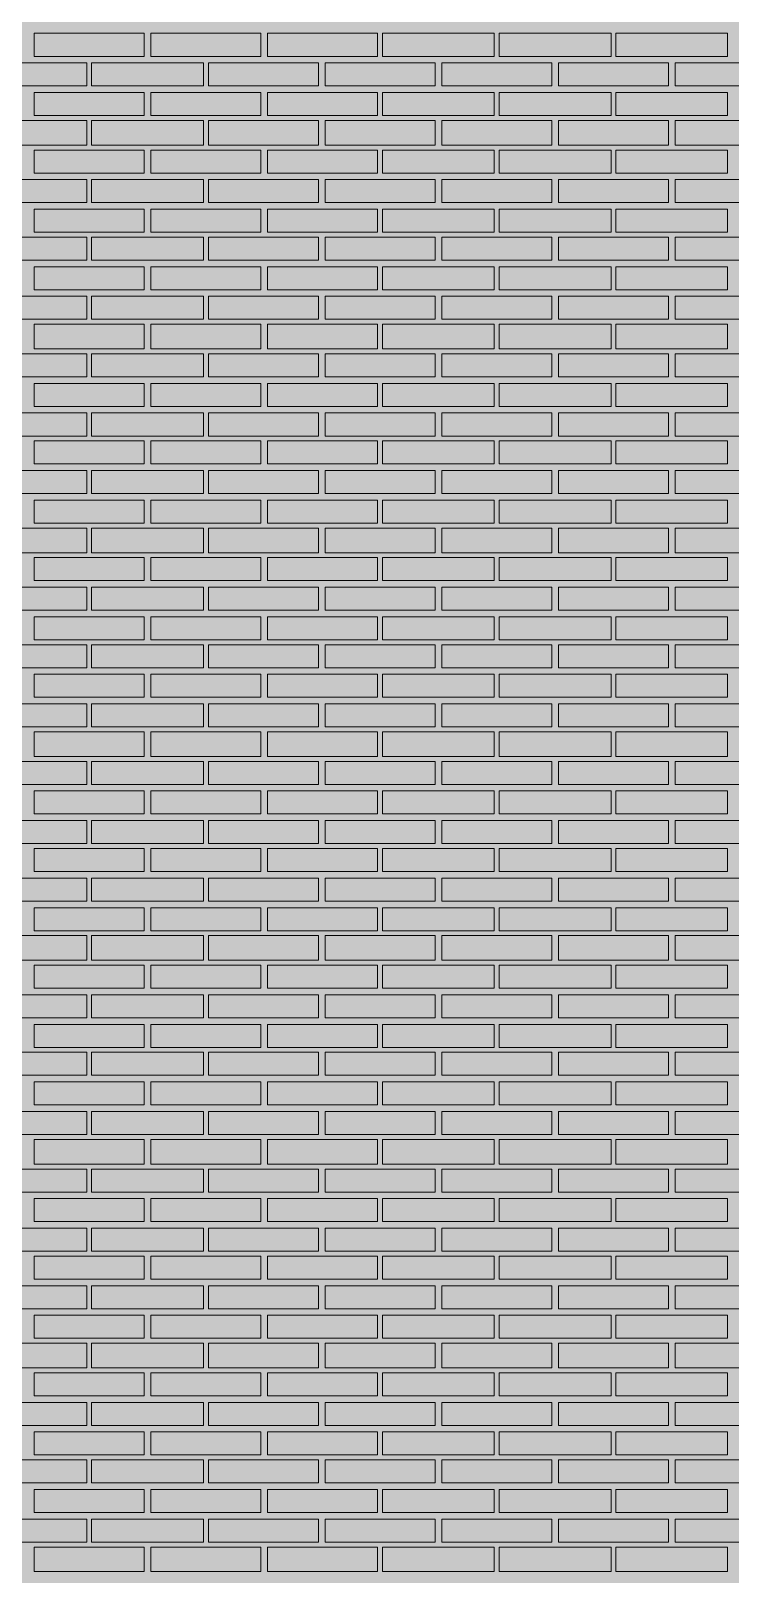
# Model space of a CAD drawing. Header units: millimetres. Extents: x -28928 to 100580, y -22867 to 36490.
# Drawn here: x 64805 to 66605, y 20492 to 24464 of the extents above; entities that cross this region are included whole.
import ezdxf

# ---------------------------------------------------------------- set-up
doc = ezdxf.new("R2010")
doc.units = ezdxf.units.MM
doc.layers.add('PDF _Геометрия', color=7, linetype='Continuous', true_color=0x8f8e8d)
doc.layers.add('PDF _Сплошная заливка', color=7, linetype='Continuous', true_color=0xffffff)

msp = doc.modelspace()

# ---------------------------------------------------------------- hatches: boundary and pattern name
at = {"layer": 'PDF _Сплошная заливка', "true_color": 0xdcd6cf, "transparency": 33554559}
msp.add_hatch(color=254, dxfattribs=at).paths.add_polyline_path([(64868.4, 16343.4), (64868.4, 19592.6), (66268.7, 19592.6), (66268.7, 16343.4), (82239.9, 16343.4), (82239.9, 30089.1), (52662.6, 30089.1), (52662.6, 16343.4), (62173.4, 16343.4), (62173.4, 19592.6), (64271.8, 19592.6), (64271.8, 16343.4)])

# ---------------------------------------------------------------- linework, layer by layer
at = {"layer": 'PDF _Геометрия', "lineweight": 9}
for points in [[(65096.8, 24398.7), (64957.2, 24398.7), (64813.4, 24398.7), (64813.4, 24458), (64957.2, 24458), (65096.8, 24458)], [(65397.2, 24398.7), (65253.4, 24398.7), (65113.7, 24398.7), (65113.7, 24458), (65253.4, 24458), (65397.2, 24458)], [(65697.6, 24398.7), (65553.7, 24398.7), (65414.1, 24398.7), (65414.1, 24458), (65553.7, 24458), (65697.6, 24458)], [(65998, 24398.7), (65854.1, 24398.7), (65710.3, 24398.7), (65710.3, 24458), (65854.1, 24458), (65998, 24458)], [(66298.4, 24398.7), (66154.5, 24398.7), (66010.7, 24398.7), (66010.7, 24458), (66154.5, 24458), (66298.4, 24458)], [(66598.7, 24398.7), (66454.9, 24398.7), (66311.1, 24398.7), (66311.1, 24458), (66454.9, 24458), (66598.7, 24458)], [(64948.7, 24381.8), (64948.7, 24322.6), (64661.1, 24322.6), (64661.1, 24381.8)], [(65249.1, 24381.8), (65249.1, 24322.6), (64961.4, 24322.6), (64961.4, 24381.8)], [(65545.3, 24381.8), (65545.3, 24322.6), (65261.8, 24322.6), (65261.8, 24381.8)], [(65845.7, 24381.8), (65845.7, 24322.6), (65562.2, 24322.6), (65562.2, 24381.8)], [(66146.1, 24381.8), (66146.1, 24322.6), (65862.6, 24322.6), (65862.6, 24381.8)], [(66446.4, 24381.8), (66446.4, 24322.6), (66163, 24322.6), (66163, 24381.8)], [(66746.8, 24381.8), (66746.8, 24322.6), (66463.4, 24322.6), (66463.4, 24381.8)], [(65096.8, 24246.4), (64957.2, 24246.4), (64813.4, 24246.4), (64813.4, 24305.7), (64957.2, 24305.7), (65096.8, 24305.7)], [(65397.2, 24246.4), (65253.4, 24246.4), (65113.7, 24246.4), (65113.7, 24305.7), (65253.4, 24305.7), (65397.2, 24305.7)], [(65697.6, 24246.4), (65553.7, 24246.4), (65414.1, 24246.4), (65414.1, 24305.7), (65553.7, 24305.7), (65697.6, 24305.7)], [(65998, 24246.4), (65854.1, 24246.4), (65710.3, 24246.4), (65710.3, 24305.7), (65854.1, 24305.7), (65998, 24305.7)], [(66298.4, 24246.4), (66154.5, 24246.4), (66010.7, 24246.4), (66010.7, 24305.7), (66154.5, 24305.7), (66298.4, 24305.7)], [(66598.7, 24246.4), (66454.9, 24246.4), (66311.1, 24246.4), (66311.1, 24305.7), (66454.9, 24305.7), (66598.7, 24305.7)], [(64948.7, 24233.7), (64948.7, 24170.3), (64661.1, 24170.3), (64661.1, 24233.7)], [(65249.1, 24233.7), (65249.1, 24170.3), (64961.4, 24170.3), (64961.4, 24233.7)], [(65545.3, 24233.7), (65545.3, 24170.3), (65261.8, 24170.3), (65261.8, 24233.7)], [(65845.7, 24233.7), (65845.7, 24170.3), (65562.2, 24170.3), (65562.2, 24233.7)], [(66146.1, 24233.7), (66146.1, 24170.3), (65862.6, 24170.3), (65862.6, 24233.7)], [(66446.4, 24233.7), (66446.4, 24170.3), (66163, 24170.3), (66163, 24233.7)], [(66746.8, 24233.7), (66746.8, 24170.3), (66463.4, 24170.3), (66463.4, 24233.7)], [(65096.8, 24098.4), (64957.2, 24098.4), (64813.4, 24098.4), (64813.4, 24157.6), (64957.2, 24157.6), (65096.8, 24157.6)], [(65397.2, 24098.4), (65253.4, 24098.4), (65113.7, 24098.4), (65113.7, 24157.6), (65253.4, 24157.6), (65397.2, 24157.6)], [(65697.6, 24098.4), (65553.7, 24098.4), (65414.1, 24098.4), (65414.1, 24157.6), (65553.7, 24157.6), (65697.6, 24157.6)], [(65998, 24098.4), (65854.1, 24098.4), (65710.3, 24098.4), (65710.3, 24157.6), (65854.1, 24157.6), (65998, 24157.6)], [(66298.4, 24098.4), (66154.5, 24098.4), (66010.7, 24098.4), (66010.7, 24157.6), (66154.5, 24157.6), (66298.4, 24157.6)], [(66598.7, 24098.4), (66454.9, 24098.4), (66311.1, 24098.4), (66311.1, 24157.6), (66454.9, 24157.6), (66598.7, 24157.6)], [(64948.7, 24081.4), (64948.7, 24022.2), (64661.1, 24022.2), (64661.1, 24081.4)], [(65249.1, 24081.4), (65249.1, 24022.2), (64961.4, 24022.2), (64961.4, 24081.4)], [(65545.3, 24081.4), (65545.3, 24022.2), (65261.8, 24022.2), (65261.8, 24081.4)], [(65845.7, 24081.4), (65845.7, 24022.2), (65562.2, 24022.2), (65562.2, 24081.4)], [(66146.1, 24081.4), (66146.1, 24022.2), (65862.6, 24022.2), (65862.6, 24081.4)], [(66446.4, 24081.4), (66446.4, 24022.2), (66163, 24022.2), (66163, 24081.4)], [(66746.8, 24081.4), (66746.8, 24022.2), (66463.4, 24022.2), (66463.4, 24081.4)], [(65096.8, 23946), (64957.2, 23946), (64813.4, 23946), (64813.4, 24005.3), (64957.2, 24005.3), (65096.8, 24005.3)], [(65397.2, 23946), (65253.4, 23946), (65113.7, 23946), (65113.7, 24005.3), (65253.4, 24005.3), (65397.2, 24005.3)], [(65697.6, 23946), (65553.7, 23946), (65414.1, 23946), (65414.1, 24005.3), (65553.7, 24005.3), (65697.6, 24005.3)], [(65998, 23946), (65854.1, 23946), (65710.3, 23946), (65710.3, 24005.3), (65854.1, 24005.3), (65998, 24005.3)], [(66298.4, 23946), (66154.5, 23946), (66010.7, 23946), (66010.7, 24005.3), (66154.5, 24005.3), (66298.4, 24005.3)], [(66598.7, 23946), (66454.9, 23946), (66311.1, 23946), (66311.1, 24005.3), (66454.9, 24005.3), (66598.7, 24005.3)], [(64948.7, 23933.4), (64948.7, 23874.1), (64661.1, 23874.1), (64661.1, 23933.4)], [(65249.1, 23933.4), (65249.1, 23874.1), (64961.4, 23874.1), (64961.4, 23933.4)], [(65545.3, 23933.4), (65545.3, 23874.1), (65261.8, 23874.1), (65261.8, 23933.4)], [(65845.7, 23933.4), (65845.7, 23874.1), (65562.2, 23874.1), (65562.2, 23933.4)], [(66146.1, 23933.4), (66146.1, 23874.1), (65862.6, 23874.1), (65862.6, 23933.4)], [(66446.4, 23933.4), (66446.4, 23874.1), (66163, 23874.1), (66163, 23933.4)], [(66746.8, 23933.4), (66746.8, 23874.1), (66463.4, 23874.1), (66463.4, 23933.4)], [(65096.8, 23798), (64957.2, 23798), (64813.4, 23798), (64813.4, 23857.2), (64957.2, 23857.2), (65096.8, 23857.2)], [(65397.2, 23798), (65253.4, 23798), (65113.7, 23798), (65113.7, 23857.2), (65253.4, 23857.2), (65397.2, 23857.2)], [(65697.6, 23798), (65553.7, 23798), (65414.1, 23798), (65414.1, 23857.2), (65553.7, 23857.2), (65697.6, 23857.2)], [(65998, 23798), (65854.1, 23798), (65710.3, 23798), (65710.3, 23857.2), (65854.1, 23857.2), (65998, 23857.2)], [(66298.4, 23798), (66154.5, 23798), (66010.7, 23798), (66010.7, 23857.2), (66154.5, 23857.2), (66298.4, 23857.2)], [(66598.7, 23798), (66454.9, 23798), (66311.1, 23798), (66311.1, 23857.2), (66454.9, 23857.2), (66598.7, 23857.2)], [(64948.7, 23781), (64948.7, 23721.8), (64661.1, 23721.8), (64661.1, 23781)], [(65249.1, 23781), (65249.1, 23721.8), (64961.4, 23721.8), (64961.4, 23781)], [(65545.3, 23781), (65545.3, 23721.8), (65261.8, 23721.8), (65261.8, 23781)], [(65845.7, 23781), (65845.7, 23721.8), (65562.2, 23721.8), (65562.2, 23781)], [(66146.1, 23781), (66146.1, 23721.8), (65862.6, 23721.8), (65862.6, 23781)], [(66446.4, 23781), (66446.4, 23721.8), (66163, 23721.8), (66163, 23781)], [(66746.8, 23781), (66746.8, 23721.8), (66463.4, 23721.8), (66463.4, 23781)], [(65096.8, 23645.7), (64957.2, 23645.7), (64813.4, 23645.7), (64813.4, 23709.1), (64957.2, 23709.1), (65096.8, 23709.1)], [(65397.2, 23645.7), (65253.4, 23645.7), (65113.7, 23645.7), (65113.7, 23709.1), (65253.4, 23709.1), (65397.2, 23709.1)], [(65697.6, 23645.7), (65553.7, 23645.7), (65414.1, 23645.7), (65414.1, 23709.1), (65553.7, 23709.1), (65697.6, 23709.1)], [(65998, 23645.7), (65854.1, 23645.7), (65710.3, 23645.7), (65710.3, 23709.1), (65854.1, 23709.1), (65998, 23709.1)], [(66298.4, 23645.7), (66154.5, 23645.7), (66010.7, 23645.7), (66010.7, 23709.1), (66154.5, 23709.1), (66298.4, 23709.1)], [(66598.7, 23645.7), (66454.9, 23645.7), (66311.1, 23645.7), (66311.1, 23709.1), (66454.9, 23709.1), (66598.7, 23709.1)], [(64948.7, 23633), (64948.7, 23573.7), (64661.1, 23573.7), (64661.1, 23633)], [(65249.1, 23633), (65249.1, 23573.7), (64961.4, 23573.7), (64961.4, 23633)], [(65545.3, 23633), (65545.3, 23573.7), (65261.8, 23573.7), (65261.8, 23633)], [(65845.7, 23633), (65845.7, 23573.7), (65562.2, 23573.7), (65562.2, 23633)], [(66146.1, 23633), (66146.1, 23573.7), (65862.6, 23573.7), (65862.6, 23633)], [(66446.4, 23633), (66446.4, 23573.7), (66163, 23573.7), (66163, 23633)], [(66746.8, 23633), (66746.8, 23573.7), (66463.4, 23573.7), (66463.4, 23633)], [(65096.8, 23497.6), (64957.2, 23497.6), (64813.4, 23497.6), (64813.4, 23556.8), (64957.2, 23556.8), (65096.8, 23556.8)], [(65397.2, 23497.6), (65253.4, 23497.6), (65113.7, 23497.6), (65113.7, 23556.8), (65253.4, 23556.8), (65397.2, 23556.8)], [(65697.6, 23497.6), (65553.7, 23497.6), (65414.1, 23497.6), (65414.1, 23556.8), (65553.7, 23556.8), (65697.6, 23556.8)], [(65998, 23497.6), (65854.1, 23497.6), (65710.3, 23497.6), (65710.3, 23556.8), (65854.1, 23556.8), (65998, 23556.8)], [(66298.4, 23497.6), (66154.5, 23497.6), (66010.7, 23497.6), (66010.7, 23556.8), (66154.5, 23556.8), (66298.4, 23556.8)], [(66598.7, 23497.6), (66454.9, 23497.6), (66311.1, 23497.6), (66311.1, 23556.8), (66454.9, 23556.8), (66598.7, 23556.8)], [(64948.7, 23480.7), (64948.7, 23421.4), (64661.1, 23421.4), (64661.1, 23480.7)], [(65249.1, 23480.7), (65249.1, 23421.4), (64961.4, 23421.4), (64961.4, 23480.7)], [(65545.3, 23480.7), (65545.3, 23421.4), (65261.8, 23421.4), (65261.8, 23480.7)], [(65845.7, 23480.7), (65845.7, 23421.4), (65562.2, 23421.4), (65562.2, 23480.7)], [(66146.1, 23480.7), (66146.1, 23421.4), (65862.6, 23421.4), (65862.6, 23480.7)], [(66446.4, 23480.7), (66446.4, 23421.4), (66163, 23421.4), (66163, 23480.7)], [(66746.8, 23480.7), (66746.8, 23421.4), (66463.4, 23421.4), (66463.4, 23480.7)], [(65096.8, 23349.5), (64957.2, 23349.5), (64813.4, 23349.5), (64813.4, 23408.7), (64957.2, 23408.7), (65096.8, 23408.7)], [(65397.2, 23349.5), (65253.4, 23349.5), (65113.7, 23349.5), (65113.7, 23408.7), (65253.4, 23408.7), (65397.2, 23408.7)], [(65697.6, 23349.5), (65553.7, 23349.5), (65414.1, 23349.5), (65414.1, 23408.7), (65553.7, 23408.7), (65697.6, 23408.7)], [(65998, 23349.5), (65854.1, 23349.5), (65710.3, 23349.5), (65710.3, 23408.7), (65854.1, 23408.7), (65998, 23408.7)], [(66298.4, 23349.5), (66154.5, 23349.5), (66010.7, 23349.5), (66010.7, 23408.7), (66154.5, 23408.7), (66298.4, 23408.7)], [(66598.7, 23349.5), (66454.9, 23349.5), (66311.1, 23349.5), (66311.1, 23408.7), (66454.9, 23408.7), (66598.7, 23408.7)], [(64948.7, 23332.6), (64948.7, 23273.4), (64661.1, 23273.4), (64661.1, 23332.6)], [(65249.1, 23332.6), (65249.1, 23273.4), (64961.4, 23273.4), (64961.4, 23332.6)], [(65545.3, 23332.6), (65545.3, 23273.4), (65261.8, 23273.4), (65261.8, 23332.6)], [(65845.7, 23332.6), (65845.7, 23273.4), (65562.2, 23273.4), (65562.2, 23332.6)], [(66146.1, 23332.6), (66146.1, 23273.4), (65862.6, 23273.4), (65862.6, 23332.6)], [(66446.4, 23332.6), (66446.4, 23273.4), (66163, 23273.4), (66163, 23332.6)], [(66746.8, 23332.6), (66746.8, 23273.4), (66463.4, 23273.4), (66463.4, 23332.6)], [(65096.8, 23197.2), (64957.2, 23197.2), (64813.4, 23197.2), (64813.4, 23256.4), (64957.2, 23256.4), (65096.8, 23256.4)], [(65397.2, 23197.2), (65253.4, 23197.2), (65113.7, 23197.2), (65113.7, 23256.4), (65253.4, 23256.4), (65397.2, 23256.4)], [(65697.6, 23197.2), (65553.7, 23197.2), (65414.1, 23197.2), (65414.1, 23256.4), (65553.7, 23256.4), (65697.6, 23256.4)], [(65998, 23197.2), (65854.1, 23197.2), (65710.3, 23197.2), (65710.3, 23256.4), (65854.1, 23256.4), (65998, 23256.4)], [(66298.4, 23197.2), (66154.5, 23197.2), (66010.7, 23197.2), (66010.7, 23256.4), (66154.5, 23256.4), (66298.4, 23256.4)], [(66598.7, 23197.2), (66454.9, 23197.2), (66311.1, 23197.2), (66311.1, 23256.4), (66454.9, 23256.4), (66598.7, 23256.4)], [(64948.7, 23184.5), (64948.7, 23121), (64661.1, 23121), (64661.1, 23184.5)], [(65249.1, 23184.5), (65249.1, 23121), (64961.4, 23121), (64961.4, 23184.5)], [(65545.3, 23184.5), (65545.3, 23121), (65261.8, 23121), (65261.8, 23184.5)], [(65845.7, 23184.5), (65845.7, 23121), (65562.2, 23121), (65562.2, 23184.5)], [(66146.1, 23184.5), (66146.1, 23121), (65862.6, 23121), (65862.6, 23184.5)], [(66446.4, 23184.5), (66446.4, 23121), (66163, 23121), (66163, 23184.5)], [(66746.8, 23184.5), (66746.8, 23121), (66463.4, 23121), (66463.4, 23184.5)], [(65096.8, 23049.1), (64957.2, 23049.1), (64813.4, 23049.1), (64813.4, 23108.4), (64957.2, 23108.4), (65096.8, 23108.4)], [(65397.2, 23049.1), (65253.4, 23049.1), (65113.7, 23049.1), (65113.7, 23108.4), (65253.4, 23108.4), (65397.2, 23108.4)], [(65697.6, 23049.1), (65553.7, 23049.1), (65414.1, 23049.1), (65414.1, 23108.4), (65553.7, 23108.4), (65697.6, 23108.4)], [(65998, 23049.1), (65854.1, 23049.1), (65710.3, 23049.1), (65710.3, 23108.4), (65854.1, 23108.4), (65998, 23108.4)], [(66298.4, 23049.1), (66154.5, 23049.1), (66010.7, 23049.1), (66010.7, 23108.4), (66154.5, 23108.4), (66298.4, 23108.4)], [(66598.7, 23049.1), (66454.9, 23049.1), (66311.1, 23049.1), (66311.1, 23108.4), (66454.9, 23108.4), (66598.7, 23108.4)], [(64948.7, 23032.2), (64948.7, 22973), (64661.1, 22973), (64661.1, 23032.2)], [(65249.1, 23032.2), (65249.1, 22973), (64961.4, 22973), (64961.4, 23032.2)], [(65545.3, 23032.2), (65545.3, 22973), (65261.8, 22973), (65261.8, 23032.2)], [(65845.7, 23032.2), (65845.7, 22973), (65562.2, 22973), (65562.2, 23032.2)], [(66146.1, 23032.2), (66146.1, 22973), (65862.6, 22973), (65862.6, 23032.2)], [(66446.4, 23032.2), (66446.4, 22973), (66163, 22973), (66163, 23032.2)], [(66746.8, 23032.2), (66746.8, 22973), (66463.4, 22973), (66463.4, 23032.2)], [(65096.8, 22896.8), (64957.2, 22896.8), (64813.4, 22896.8), (64813.4, 22956), (64957.2, 22956), (65096.8, 22956)], [(65397.2, 22896.8), (65253.4, 22896.8), (65113.7, 22896.8), (65113.7, 22956), (65253.4, 22956), (65397.2, 22956)], [(65697.6, 22896.8), (65553.7, 22896.8), (65414.1, 22896.8), (65414.1, 22956), (65553.7, 22956), (65697.6, 22956)], [(65998, 22896.8), (65854.1, 22896.8), (65710.3, 22896.8), (65710.3, 22956), (65854.1, 22956), (65998, 22956)], [(66298.4, 22896.8), (66154.5, 22896.8), (66010.7, 22896.8), (66010.7, 22956), (66154.5, 22956), (66298.4, 22956)], [(66598.7, 22896.8), (66454.9, 22896.8), (66311.1, 22896.8), (66311.1, 22956), (66454.9, 22956), (66598.7, 22956)], [(64948.7, 22884.1), (64948.7, 22824.9), (64661.1, 22824.9), (64661.1, 22884.1)], [(65249.1, 22884.1), (65249.1, 22824.9), (64961.4, 22824.9), (64961.4, 22884.1)], [(65545.3, 22884.1), (65545.3, 22824.9), (65261.8, 22824.9), (65261.8, 22884.1)], [(65845.7, 22884.1), (65845.7, 22824.9), (65562.2, 22824.9), (65562.2, 22884.1)], [(66146.1, 22884.1), (66146.1, 22824.9), (65862.6, 22824.9), (65862.6, 22884.1)], [(66446.4, 22884.1), (66446.4, 22824.9), (66163, 22824.9), (66163, 22884.1)], [(66746.8, 22884.1), (66746.8, 22824.9), (66463.4, 22824.9), (66463.4, 22884.1)], [(65096.8, 22748.7), (64957.2, 22748.7), (64813.4, 22748.7), (64813.4, 22808), (64957.2, 22808), (65096.8, 22808)], [(65397.2, 22748.7), (65253.4, 22748.7), (65113.7, 22748.7), (65113.7, 22808), (65253.4, 22808), (65397.2, 22808)], [(65697.6, 22748.7), (65553.7, 22748.7), (65414.1, 22748.7), (65414.1, 22808), (65553.7, 22808), (65697.6, 22808)], [(65998, 22748.7), (65854.1, 22748.7), (65710.3, 22748.7), (65710.3, 22808), (65854.1, 22808), (65998, 22808)], [(66298.4, 22748.7), (66154.5, 22748.7), (66010.7, 22748.7), (66010.7, 22808), (66154.5, 22808), (66298.4, 22808)], [(66598.7, 22748.7), (66454.9, 22748.7), (66311.1, 22748.7), (66311.1, 22808), (66454.9, 22808), (66598.7, 22808)], [(64948.7, 22731.8), (64948.7, 22672.6), (64661.1, 22672.6), (64661.1, 22731.8)], [(65249.1, 22731.8), (65249.1, 22672.6), (64961.4, 22672.6), (64961.4, 22731.8)], [(65545.3, 22731.8), (65545.3, 22672.6), (65261.8, 22672.6), (65261.8, 22731.8)], [(65845.7, 22731.8), (65845.7, 22672.6), (65562.2, 22672.6), (65562.2, 22731.8)], [(66146.1, 22731.8), (66146.1, 22672.6), (65862.6, 22672.6), (65862.6, 22731.8)], [(66446.4, 22731.8), (66446.4, 22672.6), (66163, 22672.6), (66163, 22731.8)], [(66746.8, 22731.8), (66746.8, 22672.6), (66463.4, 22672.6), (66463.4, 22731.8)], [(65096.8, 22596.4), (64957.2, 22596.4), (64813.4, 22596.4), (64813.4, 22659.9), (64957.2, 22659.9), (65096.8, 22659.9)], [(65397.2, 22596.4), (65253.4, 22596.4), (65113.7, 22596.4), (65113.7, 22659.9), (65253.4, 22659.9), (65397.2, 22659.9)], [(65697.6, 22596.4), (65553.7, 22596.4), (65414.1, 22596.4), (65414.1, 22659.9), (65553.7, 22659.9), (65697.6, 22659.9)], [(65998, 22596.4), (65854.1, 22596.4), (65710.3, 22596.4), (65710.3, 22659.9), (65854.1, 22659.9), (65998, 22659.9)], [(66298.4, 22596.4), (66154.5, 22596.4), (66010.7, 22596.4), (66010.7, 22659.9), (66154.5, 22659.9), (66298.4, 22659.9)], [(66598.7, 22596.4), (66454.9, 22596.4), (66311.1, 22596.4), (66311.1, 22659.9), (66454.9, 22659.9), (66598.7, 22659.9)], [(64948.7, 22583.7), (64948.7, 22524.5), (64661.1, 22524.5), (64661.1, 22583.7)], [(65249.1, 22583.7), (65249.1, 22524.5), (64961.4, 22524.5), (64961.4, 22583.7)], [(65545.3, 22583.7), (65545.3, 22524.5), (65261.8, 22524.5), (65261.8, 22583.7)], [(65845.7, 22583.7), (65845.7, 22524.5), (65562.2, 22524.5), (65562.2, 22583.7)], [(66146.1, 22583.7), (66146.1, 22524.5), (65862.6, 22524.5), (65862.6, 22583.7)], [(66446.4, 22583.7), (66446.4, 22524.5), (66163, 22524.5), (66163, 22583.7)], [(66746.8, 22583.7), (66746.8, 22524.5), (66463.4, 22524.5), (66463.4, 22583.7)], [(65096.8, 22448.4), (64957.2, 22448.4), (64813.4, 22448.4), (64813.4, 22507.6), (64957.2, 22507.6), (65096.8, 22507.6)], [(65397.2, 22448.4), (65253.4, 22448.4), (65113.7, 22448.4), (65113.7, 22507.6), (65253.4, 22507.6), (65397.2, 22507.6)], [(65697.6, 22448.4), (65553.7, 22448.4), (65414.1, 22448.4), (65414.1, 22507.6), (65553.7, 22507.6), (65697.6, 22507.6)], [(65998, 22448.4), (65854.1, 22448.4), (65710.3, 22448.4), (65710.3, 22507.6), (65854.1, 22507.6), (65998, 22507.6)], [(66298.4, 22448.4), (66154.5, 22448.4), (66010.7, 22448.4), (66010.7, 22507.6), (66154.5, 22507.6), (66298.4, 22507.6)], [(66598.7, 22448.4), (66454.9, 22448.4), (66311.1, 22448.4), (66311.1, 22507.6), (66454.9, 22507.6), (66598.7, 22507.6)], [(64948.7, 22431.4), (64948.7, 22372.2), (64661.1, 22372.2), (64661.1, 22431.4)], [(65249.1, 22431.4), (65249.1, 22372.2), (64961.4, 22372.2), (64961.4, 22431.4)], [(65545.3, 22431.4), (65545.3, 22372.2), (65261.8, 22372.2), (65261.8, 22431.4)], [(65845.7, 22431.4), (65845.7, 22372.2), (65562.2, 22372.2), (65562.2, 22431.4)], [(66146.1, 22431.4), (66146.1, 22372.2), (65862.6, 22372.2), (65862.6, 22431.4)], [(66446.4, 22431.4), (66446.4, 22372.2), (66163, 22372.2), (66163, 22431.4)], [(66746.8, 22431.4), (66746.8, 22372.2), (66463.4, 22372.2), (66463.4, 22431.4)], [(65096.8, 22300.3), (64957.2, 22300.3), (64813.4, 22300.3), (64813.4, 22359.5), (64957.2, 22359.5), (65096.8, 22359.5)], [(65397.2, 22300.3), (65253.4, 22300.3), (65113.7, 22300.3), (65113.7, 22359.5), (65253.4, 22359.5), (65397.2, 22359.5)], [(65697.6, 22300.3), (65553.7, 22300.3), (65414.1, 22300.3), (65414.1, 22359.5), (65553.7, 22359.5), (65697.6, 22359.5)], [(65998, 22300.3), (65854.1, 22300.3), (65710.3, 22300.3), (65710.3, 22359.5), (65854.1, 22359.5), (65998, 22359.5)], [(66298.4, 22300.3), (66154.5, 22300.3), (66010.7, 22300.3), (66010.7, 22359.5), (66154.5, 22359.5), (66298.4, 22359.5)], [(66598.7, 22300.3), (66454.9, 22300.3), (66311.1, 22300.3), (66311.1, 22359.5), (66454.9, 22359.5), (66598.7, 22359.5)], [(64948.7, 22283.4), (64948.7, 22224.1), (64661.1, 22224.1), (64661.1, 22283.4)], [(65249.1, 22283.4), (65249.1, 22224.1), (64961.4, 22224.1), (64961.4, 22283.4)], [(65545.3, 22283.4), (65545.3, 22224.1), (65261.8, 22224.1), (65261.8, 22283.4)], [(65845.7, 22283.4), (65845.7, 22224.1), (65562.2, 22224.1), (65562.2, 22283.4)], [(66146.1, 22283.4), (66146.1, 22224.1), (65862.6, 22224.1), (65862.6, 22283.4)], [(66446.4, 22283.4), (66446.4, 22224.1), (66163, 22224.1), (66163, 22283.4)], [(66746.8, 22283.4), (66746.8, 22224.1), (66463.4, 22224.1), (66463.4, 22283.4)], [(65096.8, 22148), (64957.2, 22148), (64813.4, 22148), (64813.4, 22207.2), (64957.2, 22207.2), (65096.8, 22207.2)], [(65397.2, 22148), (65253.4, 22148), (65113.7, 22148), (65113.7, 22207.2), (65253.4, 22207.2), (65397.2, 22207.2)], [(65697.6, 22148), (65553.7, 22148), (65414.1, 22148), (65414.1, 22207.2), (65553.7, 22207.2), (65697.6, 22207.2)], [(65998, 22148), (65854.1, 22148), (65710.3, 22148), (65710.3, 22207.2), (65854.1, 22207.2), (65998, 22207.2)], [(66298.4, 22148), (66154.5, 22148), (66010.7, 22148), (66010.7, 22207.2), (66154.5, 22207.2), (66298.4, 22207.2)], [(66598.7, 22148), (66454.9, 22148), (66311.1, 22148), (66311.1, 22207.2), (66454.9, 22207.2), (66598.7, 22207.2)], [(64948.7, 22135.3), (64948.7, 22071.8), (64661.1, 22071.8), (64661.1, 22135.3)], [(65249.1, 22135.3), (65249.1, 22071.8), (64961.4, 22071.8), (64961.4, 22135.3)], [(65545.3, 22135.3), (65545.3, 22071.8), (65261.8, 22071.8), (65261.8, 22135.3)], [(65845.7, 22135.3), (65845.7, 22071.8), (65562.2, 22071.8), (65562.2, 22135.3)], [(66146.1, 22135.3), (66146.1, 22071.8), (65862.6, 22071.8), (65862.6, 22135.3)], [(66446.4, 22135.3), (66446.4, 22071.8), (66163, 22071.8), (66163, 22135.3)], [(66746.8, 22135.3), (66746.8, 22071.8), (66463.4, 22071.8), (66463.4, 22135.3)], [(65096.8, 21999.9), (64957.2, 21999.9), (64813.4, 21999.9), (64813.4, 22059.1), (64957.2, 22059.1), (65096.8, 22059.1)], [(65397.2, 21999.9), (65253.4, 21999.9), (65113.7, 21999.9), (65113.7, 22059.1), (65253.4, 22059.1), (65397.2, 22059.1)], [(65697.6, 21999.9), (65553.7, 21999.9), (65414.1, 21999.9), (65414.1, 22059.1), (65553.7, 22059.1), (65697.6, 22059.1)], [(65998, 21999.9), (65854.1, 21999.9), (65710.3, 21999.9), (65710.3, 22059.1), (65854.1, 22059.1), (65998, 22059.1)], [(66298.4, 21999.9), (66154.5, 21999.9), (66010.7, 21999.9), (66010.7, 22059.1), (66154.5, 22059.1), (66298.4, 22059.1)], [(66598.7, 21999.9), (66454.9, 21999.9), (66311.1, 21999.9), (66311.1, 22059.1), (66454.9, 22059.1), (66598.7, 22059.1)], [(64948.7, 21983), (64948.7, 21923.7), (64661.1, 21923.7), (64661.1, 21983)], [(65249.1, 21983), (65249.1, 21923.7), (64961.4, 21923.7), (64961.4, 21983)], [(65545.3, 21983), (65545.3, 21923.7), (65261.8, 21923.7), (65261.8, 21983)], [(65845.7, 21983), (65845.7, 21923.7), (65562.2, 21923.7), (65562.2, 21983)], [(66146.1, 21983), (66146.1, 21923.7), (65862.6, 21923.7), (65862.6, 21983)], [(66446.4, 21983), (66446.4, 21923.7), (66163, 21923.7), (66163, 21983)], [(66746.8, 21983), (66746.8, 21923.7), (66463.4, 21923.7), (66463.4, 21983)], [(65096.8, 21847.6), (64957.2, 21847.6), (64813.4, 21847.6), (64813.4, 21906.8), (64957.2, 21906.8), (65096.8, 21906.8)], [(65397.2, 21847.6), (65253.4, 21847.6), (65113.7, 21847.6), (65113.7, 21906.8), (65253.4, 21906.8), (65397.2, 21906.8)], [(65697.6, 21847.6), (65553.7, 21847.6), (65414.1, 21847.6), (65414.1, 21906.8), (65553.7, 21906.8), (65697.6, 21906.8)], [(65998, 21847.6), (65854.1, 21847.6), (65710.3, 21847.6), (65710.3, 21906.8), (65854.1, 21906.8), (65998, 21906.8)], [(66298.4, 21847.6), (66154.5, 21847.6), (66010.7, 21847.6), (66010.7, 21906.8), (66154.5, 21906.8), (66298.4, 21906.8)], [(66598.7, 21847.6), (66454.9, 21847.6), (66311.1, 21847.6), (66311.1, 21906.8), (66454.9, 21906.8), (66598.7, 21906.8)], [(64948.7, 21834.9), (64948.7, 21775.7), (64661.1, 21775.7), (64661.1, 21834.9)], [(65249.1, 21834.9), (65249.1, 21775.7), (64961.4, 21775.7), (64961.4, 21834.9)], [(65545.3, 21834.9), (65545.3, 21775.7), (65261.8, 21775.7), (65261.8, 21834.9)], [(65845.7, 21834.9), (65845.7, 21775.7), (65562.2, 21775.7), (65562.2, 21834.9)], [(66146.1, 21834.9), (66146.1, 21775.7), (65862.6, 21775.7), (65862.6, 21834.9)], [(66446.4, 21834.9), (66446.4, 21775.7), (66163, 21775.7), (66163, 21834.9)], [(66746.8, 21834.9), (66746.8, 21775.7), (66463.4, 21775.7), (66463.4, 21834.9)], [(65096.8, 21699.5), (64957.2, 21699.5), (64813.4, 21699.5), (64813.4, 21758.7), (64957.2, 21758.7), (65096.8, 21758.7)], [(65397.2, 21699.5), (65253.4, 21699.5), (65113.7, 21699.5), (65113.7, 21758.7), (65253.4, 21758.7), (65397.2, 21758.7)], [(65697.6, 21699.5), (65553.7, 21699.5), (65414.1, 21699.5), (65414.1, 21758.7), (65553.7, 21758.7), (65697.6, 21758.7)], [(65998, 21699.5), (65854.1, 21699.5), (65710.3, 21699.5), (65710.3, 21758.7), (65854.1, 21758.7), (65998, 21758.7)], [(66298.4, 21699.5), (66154.5, 21699.5), (66010.7, 21699.5), (66010.7, 21758.7), (66154.5, 21758.7), (66298.4, 21758.7)], [(66598.7, 21699.5), (66454.9, 21699.5), (66311.1, 21699.5), (66311.1, 21758.7), (66454.9, 21758.7), (66598.7, 21758.7)], [(64948.7, 21682.6), (64948.7, 21623.4), (64661.1, 21623.4), (64661.1, 21682.6)], [(65249.1, 21682.6), (65249.1, 21623.4), (64961.4, 21623.4), (64961.4, 21682.6)], [(65545.3, 21682.6), (65545.3, 21623.4), (65261.8, 21623.4), (65261.8, 21682.6)], [(65845.7, 21682.6), (65845.7, 21623.4), (65562.2, 21623.4), (65562.2, 21682.6)], [(66146.1, 21682.6), (66146.1, 21623.4), (65862.6, 21623.4), (65862.6, 21682.6)], [(66446.4, 21682.6), (66446.4, 21623.4), (66163, 21623.4), (66163, 21682.6)], [(66746.8, 21682.6), (66746.8, 21623.4), (66463.4, 21623.4), (66463.4, 21682.6)], [(65096.8, 21547.2), (64957.2, 21547.2), (64813.4, 21547.2), (64813.4, 21610.7), (64957.2, 21610.7), (65096.8, 21610.7)], [(65397.2, 21547.2), (65253.4, 21547.2), (65113.7, 21547.2), (65113.7, 21610.7), (65253.4, 21610.7), (65397.2, 21610.7)], [(65697.6, 21547.2), (65553.7, 21547.2), (65414.1, 21547.2), (65414.1, 21610.7), (65553.7, 21610.7), (65697.6, 21610.7)], [(65998, 21547.2), (65854.1, 21547.2), (65710.3, 21547.2), (65710.3, 21610.7), (65854.1, 21610.7), (65998, 21610.7)], [(66298.4, 21547.2), (66154.5, 21547.2), (66010.7, 21547.2), (66010.7, 21610.7), (66154.5, 21610.7), (66298.4, 21610.7)], [(66598.7, 21547.2), (66454.9, 21547.2), (66311.1, 21547.2), (66311.1, 21610.7), (66454.9, 21610.7), (66598.7, 21610.7)], [(64948.7, 21534.5), (64948.7, 21475.3), (64661.1, 21475.3), (64661.1, 21534.5)], [(65249.1, 21534.5), (65249.1, 21475.3), (64961.4, 21475.3), (64961.4, 21534.5)], [(65545.3, 21534.5), (65545.3, 21475.3), (65261.8, 21475.3), (65261.8, 21534.5)], [(65845.7, 21534.5), (65845.7, 21475.3), (65562.2, 21475.3), (65562.2, 21534.5)], [(66146.1, 21534.5), (66146.1, 21475.3), (65862.6, 21475.3), (65862.6, 21534.5)], [(66446.4, 21534.5), (66446.4, 21475.3), (66163, 21475.3), (66163, 21534.5)], [(66746.8, 21534.5), (66746.8, 21475.3), (66463.4, 21475.3), (66463.4, 21534.5)], [(65096.8, 21399.1), (64957.2, 21399.1), (64813.4, 21399.1), (64813.4, 21458.4), (64957.2, 21458.4), (65096.8, 21458.4)], [(65397.2, 21399.1), (65253.4, 21399.1), (65113.7, 21399.1), (65113.7, 21458.4), (65253.4, 21458.4), (65397.2, 21458.4)], [(65697.6, 21399.1), (65553.7, 21399.1), (65414.1, 21399.1), (65414.1, 21458.4), (65553.7, 21458.4), (65697.6, 21458.4)], [(65998, 21399.1), (65854.1, 21399.1), (65710.3, 21399.1), (65710.3, 21458.4), (65854.1, 21458.4), (65998, 21458.4)], [(66298.4, 21399.1), (66154.5, 21399.1), (66010.7, 21399.1), (66010.7, 21458.4), (66154.5, 21458.4), (66298.4, 21458.4)], [(66598.7, 21399.1), (66454.9, 21399.1), (66311.1, 21399.1), (66311.1, 21458.4), (66454.9, 21458.4), (66598.7, 21458.4)], [(64948.7, 21382.2), (64948.7, 21323), (64661.1, 21323), (64661.1, 21382.2)], [(65249.1, 21382.2), (65249.1, 21323), (64961.4, 21323), (64961.4, 21382.2)], [(65545.3, 21382.2), (65545.3, 21323), (65261.8, 21323), (65261.8, 21382.2)], [(65845.7, 21382.2), (65845.7, 21323), (65562.2, 21323), (65562.2, 21382.2)], [(66146.1, 21382.2), (66146.1, 21323), (65862.6, 21323), (65862.6, 21382.2)], [(66446.4, 21382.2), (66446.4, 21323), (66163, 21323), (66163, 21382.2)], [(66746.8, 21382.2), (66746.8, 21323), (66463.4, 21323), (66463.4, 21382.2)], [(65096.8, 21251), (64957.2, 21251), (64813.4, 21251), (64813.4, 21310.3), (64957.2, 21310.3), (65096.8, 21310.3)], [(65397.2, 21251), (65253.4, 21251), (65113.7, 21251), (65113.7, 21310.3), (65253.4, 21310.3), (65397.2, 21310.3)], [(65697.6, 21251), (65553.7, 21251), (65414.1, 21251), (65414.1, 21310.3), (65553.7, 21310.3), (65697.6, 21310.3)], [(65998, 21251), (65854.1, 21251), (65710.3, 21251), (65710.3, 21310.3), (65854.1, 21310.3), (65998, 21310.3)], [(66298.4, 21251), (66154.5, 21251), (66010.7, 21251), (66010.7, 21310.3), (66154.5, 21310.3), (66298.4, 21310.3)], [(66598.7, 21251), (66454.9, 21251), (66311.1, 21251), (66311.1, 21310.3), (66454.9, 21310.3), (66598.7, 21310.3)], [(64948.7, 21234.1), (64948.7, 21174.9), (64661.1, 21174.9), (64661.1, 21234.1)], [(65249.1, 21234.1), (65249.1, 21174.9), (64961.4, 21174.9), (64961.4, 21234.1)], [(65545.3, 21234.1), (65545.3, 21174.9), (65261.8, 21174.9), (65261.8, 21234.1)], [(65845.7, 21234.1), (65845.7, 21174.9), (65562.2, 21174.9), (65562.2, 21234.1)], [(66146.1, 21234.1), (66146.1, 21174.9), (65862.6, 21174.9), (65862.6, 21234.1)], [(66446.4, 21234.1), (66446.4, 21174.9), (66163, 21174.9), (66163, 21234.1)], [(66746.8, 21234.1), (66746.8, 21174.9), (66463.4, 21174.9), (66463.4, 21234.1)], [(65096.8, 21098.7), (64957.2, 21098.7), (64813.4, 21098.7), (64813.4, 21158), (64957.2, 21158), (65096.8, 21158)], [(65397.2, 21098.7), (65253.4, 21098.7), (65113.7, 21098.7), (65113.7, 21158), (65253.4, 21158), (65397.2, 21158)], [(65697.6, 21098.7), (65553.7, 21098.7), (65414.1, 21098.7), (65414.1, 21158), (65553.7, 21158), (65697.6, 21158)], [(65998, 21098.7), (65854.1, 21098.7), (65710.3, 21098.7), (65710.3, 21158), (65854.1, 21158), (65998, 21158)], [(66298.4, 21098.7), (66154.5, 21098.7), (66010.7, 21098.7), (66010.7, 21158), (66154.5, 21158), (66298.4, 21158)], [(66598.7, 21098.7), (66454.9, 21098.7), (66311.1, 21098.7), (66311.1, 21158), (66454.9, 21158), (66598.7, 21158)], [(64948.7, 21086), (64948.7, 21022.6), (64661.1, 21022.6), (64661.1, 21086)], [(65249.1, 21086), (65249.1, 21022.6), (64961.4, 21022.6), (64961.4, 21086)], [(65545.3, 21086), (65545.3, 21022.6), (65261.8, 21022.6), (65261.8, 21086)], [(65845.7, 21086), (65845.7, 21022.6), (65562.2, 21022.6), (65562.2, 21086)], [(66146.1, 21086), (66146.1, 21022.6), (65862.6, 21022.6), (65862.6, 21086)], [(66446.4, 21086), (66446.4, 21022.6), (66163, 21022.6), (66163, 21086)], [(66746.8, 21086), (66746.8, 21022.6), (66463.4, 21022.6), (66463.4, 21086)], [(65096.8, 20950.7), (64957.2, 20950.7), (64813.4, 20950.7), (64813.4, 21009.9), (64957.2, 21009.9), (65096.8, 21009.9)], [(65397.2, 20950.7), (65253.4, 20950.7), (65113.7, 20950.7), (65113.7, 21009.9), (65253.4, 21009.9), (65397.2, 21009.9)], [(65697.6, 20950.7), (65553.7, 20950.7), (65414.1, 20950.7), (65414.1, 21009.9), (65553.7, 21009.9), (65697.6, 21009.9)], [(65998, 20950.7), (65854.1, 20950.7), (65710.3, 20950.7), (65710.3, 21009.9), (65854.1, 21009.9), (65998, 21009.9)], [(66298.4, 20950.7), (66154.5, 20950.7), (66010.7, 20950.7), (66010.7, 21009.9), (66154.5, 21009.9), (66298.4, 21009.9)], [(66598.7, 20950.7), (66454.9, 20950.7), (66311.1, 20950.7), (66311.1, 21009.9), (66454.9, 21009.9), (66598.7, 21009.9)], [(64948.7, 20933.7), (64948.7, 20874.5), (64661.1, 20874.5), (64661.1, 20933.7)], [(65249.1, 20933.7), (65249.1, 20874.5), (64961.4, 20874.5), (64961.4, 20933.7)], [(65545.3, 20933.7), (65545.3, 20874.5), (65261.8, 20874.5), (65261.8, 20933.7)], [(65845.7, 20933.7), (65845.7, 20874.5), (65562.2, 20874.5), (65562.2, 20933.7)], [(66146.1, 20933.7), (66146.1, 20874.5), (65862.6, 20874.5), (65862.6, 20933.7)], [(66446.4, 20933.7), (66446.4, 20874.5), (66163, 20874.5), (66163, 20933.7)], [(66746.8, 20933.7), (66746.8, 20874.5), (66463.4, 20874.5), (66463.4, 20933.7)], [(65096.8, 20798.4), (64957.2, 20798.4), (64813.4, 20798.4), (64813.4, 20857.6), (64957.2, 20857.6), (65096.8, 20857.6)], [(65397.2, 20798.4), (65253.4, 20798.4), (65113.7, 20798.4), (65113.7, 20857.6), (65253.4, 20857.6), (65397.2, 20857.6)], [(65697.6, 20798.4), (65553.7, 20798.4), (65414.1, 20798.4), (65414.1, 20857.6), (65553.7, 20857.6), (65697.6, 20857.6)], [(65998, 20798.4), (65854.1, 20798.4), (65710.3, 20798.4), (65710.3, 20857.6), (65854.1, 20857.6), (65998, 20857.6)], [(66298.4, 20798.4), (66154.5, 20798.4), (66010.7, 20798.4), (66010.7, 20857.6), (66154.5, 20857.6), (66298.4, 20857.6)], [(66598.7, 20798.4), (66454.9, 20798.4), (66311.1, 20798.4), (66311.1, 20857.6), (66454.9, 20857.6), (66598.7, 20857.6)], [(64948.7, 20785.7), (64948.7, 20726.4), (64661.1, 20726.4), (64661.1, 20785.7)], [(65249.1, 20785.7), (65249.1, 20726.4), (64961.4, 20726.4), (64961.4, 20785.7)], [(65545.3, 20785.7), (65545.3, 20726.4), (65261.8, 20726.4), (65261.8, 20785.7)], [(65845.7, 20785.7), (65845.7, 20726.4), (65562.2, 20726.4), (65562.2, 20785.7)], [(66146.1, 20785.7), (66146.1, 20726.4), (65862.6, 20726.4), (65862.6, 20785.7)], [(66446.4, 20785.7), (66446.4, 20726.4), (66163, 20726.4), (66163, 20785.7)], [(66746.8, 20785.7), (66746.8, 20726.4), (66463.4, 20726.4), (66463.4, 20785.7)], [(65096.8, 20650.3), (64957.2, 20650.3), (64813.4, 20650.3), (64813.4, 20709.5), (64957.2, 20709.5), (65096.8, 20709.5)], [(65397.2, 20650.3), (65253.4, 20650.3), (65113.7, 20650.3), (65113.7, 20709.5), (65253.4, 20709.5), (65397.2, 20709.5)], [(65697.6, 20650.3), (65553.7, 20650.3), (65414.1, 20650.3), (65414.1, 20709.5), (65553.7, 20709.5), (65697.6, 20709.5)], [(65998, 20650.3), (65854.1, 20650.3), (65710.3, 20650.3), (65710.3, 20709.5), (65854.1, 20709.5), (65998, 20709.5)], [(66298.4, 20650.3), (66154.5, 20650.3), (66010.7, 20650.3), (66010.7, 20709.5), (66154.5, 20709.5), (66298.4, 20709.5)], [(66598.7, 20650.3), (66454.9, 20650.3), (66311.1, 20650.3), (66311.1, 20709.5), (66454.9, 20709.5), (66598.7, 20709.5)], [(64948.7, 20633.4), (64948.7, 20574.1), (64661.1, 20574.1), (64661.1, 20633.4)], [(65249.1, 20633.4), (65249.1, 20574.1), (64961.4, 20574.1), (64961.4, 20633.4)], [(65545.3, 20633.4), (65545.3, 20574.1), (65261.8, 20574.1), (65261.8, 20633.4)], [(65845.7, 20633.4), (65845.7, 20574.1), (65562.2, 20574.1), (65562.2, 20633.4)], [(66146.1, 20633.4), (66146.1, 20574.1), (65862.6, 20574.1), (65862.6, 20633.4)], [(66446.4, 20633.4), (66446.4, 20574.1), (66163, 20574.1), (66163, 20633.4)], [(66746.8, 20633.4), (66746.8, 20574.1), (66463.4, 20574.1), (66463.4, 20633.4)], [(65096.8, 20498), (64957.2, 20498), (64813.4, 20498), (64813.4, 20561.4), (64957.2, 20561.4), (65096.8, 20561.4)], [(65397.2, 20498), (65253.4, 20498), (65113.7, 20498), (65113.7, 20561.4), (65253.4, 20561.4), (65397.2, 20561.4)], [(65697.6, 20498), (65553.7, 20498), (65414.1, 20498), (65414.1, 20561.4), (65553.7, 20561.4), (65697.6, 20561.4)], [(65998, 20498), (65854.1, 20498), (65710.3, 20498), (65710.3, 20561.4), (65854.1, 20561.4), (65998, 20561.4)], [(66298.4, 20498), (66154.5, 20498), (66010.7, 20498), (66010.7, 20561.4), (66154.5, 20561.4), (66298.4, 20561.4)], [(66598.7, 20498), (66454.9, 20498), (66311.1, 20498), (66311.1, 20561.4), (66454.9, 20561.4), (66598.7, 20561.4)]]:
    msp.add_lwpolyline(points, close=True, dxfattribs=at)

doc.saveas('drawing.dxf')
